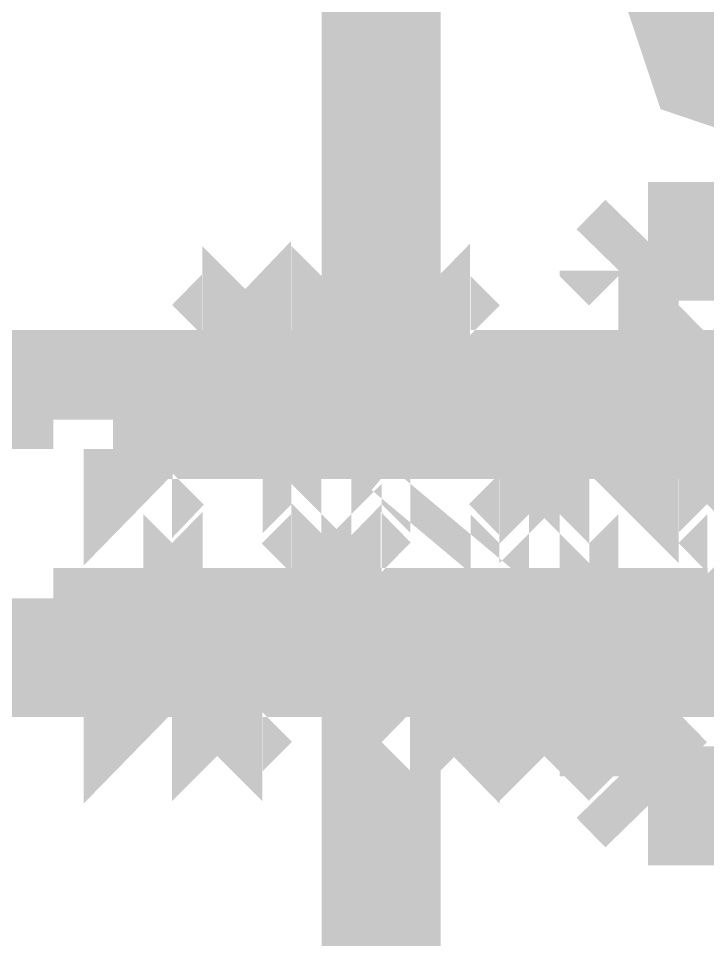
# Model space of a CAD drawing. Header units: metres. Extents: x 2999 to 3164, y 1641 to 1678.
# Drawn here: x 3015.3638 to 3015.4356, y 1650.2988 to 1650.3948 of the extents above; entities that cross this region are included whole.
import ezdxf

# ---------------------------------------------------------------- set-up
doc = ezdxf.new("R2010")
doc.units = ezdxf.units.M
doc.layers.add('BLACK', color=7, linetype='Continuous')

msp = doc.modelspace()

# ---------------------------------------------------------------- linework, layer by layer
at = {"layer": 'BLACK'}
for points, const_width in [([(3015.401566, 1650.80808), (3015.401566, 1650.35296)], 0.012384), ([(3015.429362, 1650.371539), (3015.426363, 1650.368467)], 0.012384), ([(3015.429362, 1650.371539), (3015.448014, 1650.371539)], 0.012384), ([(3015.426363, 1650.359104), (3015.426363, 1650.368467)], 0.012384), ([(3015.441797, 1650.35296), (3015.438724, 1650.35296), (3015.438724, 1650.356105), (3015.435579, 1650.35296), (3015.432507, 1650.356105), (3015.432507, 1650.35296), (3015.429362, 1650.35296), (3015.429362, 1650.356105), (3015.426363, 1650.356105), (3015.426363, 1650.35296), (3015.423217, 1650.356105), (3015.420072, 1650.35296), (3015.420072, 1650.356105), (3015.417073, 1650.356105), (3015.417073, 1650.35296), (3015.413928, 1650.356105), (3015.410782, 1650.35296), (3015.40771, 1650.356105), (3015.40771, 1650.35296), (3015.404638, 1650.35296), (3015.404638, 1650.356105), (3015.401566, 1650.35296), (3015.39842, 1650.356105), (3015.39842, 1650.35296), (3015.395421, 1650.35296), (3015.395421, 1650.356105), (3015.392276, 1650.35296), (3015.389131, 1650.356105), (3015.389131, 1650.35296), (3015.385985, 1650.35296), (3015.385985, 1650.356105), (3015.382986, 1650.35296), (3015.379841, 1650.356105), (3015.376769, 1650.35296), (3015.376769, 1650.356105), (3015.373624, 1650.356105), (3015.373624, 1650.35296), (3015.373624, 1650.356105), (3015.352045, 1650.356105)], 0.012384), ([(3015.426363, 1650.359104), (3015.426363, 1650.356105)], 0.012384), ([(3015.429362, 1650.359104), (3015.432507, 1650.359104)], 0.012384), ([(3015.373624, 1650.356105), (3015.376769, 1650.356105)], 0.012384), ([(3015.379841, 1650.356105), (3015.382986, 1650.356105)], 0.012384), ([(3015.382986, 1650.356105), (3015.385985, 1650.356105)], 0.012384), ([(3015.389131, 1650.356105), (3015.392276, 1650.356105)], 0.012384), ([(3015.395421, 1650.356105), (3015.39842, 1650.356105)], 0.012384), ([(3015.39842, 1650.356105), (3015.401566, 1650.356105)], 0.012384), ([(3015.404638, 1650.356105), (3015.40771, 1650.356105)], 0.012384), ([(3015.40771, 1650.356105), (3015.410782, 1650.356105)], 0.012384), ([(3015.413928, 1650.356105), (3015.417073, 1650.356105)], 0.012384), ([(3015.417073, 1650.356105), (3015.420072, 1650.356105)], 0.012384), ([(3015.423217, 1650.356105), (3015.426363, 1650.356105)], 0.012384), ([(3015.426363, 1650.356105), (3015.429362, 1650.356105)], 0.012384), ([(3015.429362, 1650.356105), (3015.451013, 1650.356105)], 0.012384), ([(3015.429362, 1650.356105), (3015.432507, 1650.356105)], 0.012384), ([(3015.432507, 1650.356105), (3015.435579, 1650.356105)], 0.012384), ([(3015.438724, 1650.356105), (3015.441797, 1650.356105)], 0.012384), ([(3015.373624, 1650.35296), (3015.376769, 1650.35296)], 0.012384), ([(3015.376769, 1650.35296), (3015.379841, 1650.35296)], 0.012384), ([(3015.382986, 1650.35296), (3015.385985, 1650.35296)], 0.012384), ([(3015.385985, 1650.35296), (3015.389131, 1650.35296)], 0.012384), ([(3015.392276, 1650.35296), (3015.395421, 1650.35296)], 0.012384), ([(3015.39842, 1650.35296), (3015.401566, 1650.35296)], 0.012384), ([(3015.401566, 1650.35296), (3015.404638, 1650.35296)], 0.012384), ([(3015.40771, 1650.35296), (3015.410782, 1650.35296)], 0.012384), ([(3015.410782, 1650.35296), (3015.413928, 1650.35296)], 0.012384), ([(3015.417073, 1650.35296), (3015.420072, 1650.35296)], 0.012384), ([(3015.420072, 1650.35296), (3015.423217, 1650.35296)], 0.012384), ([(3015.426363, 1650.35296), (3015.429362, 1650.35296)], 0.012384), ([(3015.429362, 1650.35296), (3015.432507, 1650.35296)], 0.012384), ([(3015.435579, 1650.35296), (3015.438724, 1650.35296)], 0.012384), ([(3015.420072, 1650.328163), (3015.420072, 1650.331308), (3015.401566, 1650.346816)], 0.003096), ([(3015.352045, 1650.328163), (3015.373624, 1650.328163), (3015.373624, 1650.331308), (3015.376769, 1650.331308), (3015.376769, 1650.328163), (3015.379841, 1650.331308), (3015.382986, 1650.328163), (3015.382986, 1650.331308), (3015.385985, 1650.331308), (3015.385985, 1650.328163), (3015.389131, 1650.331308), (3015.392276, 1650.328163), (3015.395421, 1650.331308), (3015.395421, 1650.328163), (3015.39842, 1650.328163), (3015.39842, 1650.331308), (3015.401566, 1650.328163), (3015.404638, 1650.331308), (3015.40771, 1650.328163), (3015.40771, 1650.331308), (3015.410782, 1650.331308), (3015.410782, 1650.328163), (3015.413928, 1650.331308), (3015.417073, 1650.328163), (3015.417073, 1650.331308), (3015.420072, 1650.331308), (3015.420072, 1650.328163), (3015.423217, 1650.331308), (3015.426363, 1650.328163), (3015.426363, 1650.331308), (3015.429362, 1650.331308), (3015.429362, 1650.328163), (3015.432507, 1650.331308), (3015.435579, 1650.328163), (3015.438724, 1650.331308), (3015.438724, 1650.328163), (3015.441797, 1650.328163)], 0.012384), ([(3015.373624, 1650.331308), (3015.376769, 1650.331308)], 0.012384), ([(3015.379841, 1650.331308), (3015.382986, 1650.331308)], 0.012384), ([(3015.382986, 1650.331308), (3015.385985, 1650.331308)], 0.012384), ([(3015.389131, 1650.331308), (3015.392276, 1650.331308)], 0.012384), ([(3015.395421, 1650.331308), (3015.39842, 1650.331308)], 0.012384), ([(3015.39842, 1650.331308), (3015.401566, 1650.331308)], 0.012384), ([(3015.404638, 1650.331308), (3015.40771, 1650.331308)], 0.012384), ([(3015.40771, 1650.331308), (3015.410782, 1650.331308)], 0.012384), ([(3015.413928, 1650.331308), (3015.417073, 1650.331308)], 0.012384), ([(3015.417073, 1650.331308), (3015.420072, 1650.331308)], 0.012384), ([(3015.423217, 1650.331308), (3015.426363, 1650.331308)], 0.012384), ([(3015.426363, 1650.331308), (3015.426363, 1650.325091)], 0.012384), ([(3015.426363, 1650.331308), (3015.429362, 1650.331308)], 0.012384), ([(3015.429362, 1650.328163), (3015.429362, 1650.331308)], 0.012384), ([(3015.432507, 1650.331308), (3015.435579, 1650.331308)], 0.012384), ([(3015.438724, 1650.331308), (3015.441797, 1650.331308)], 0.012384), ([(3015.373624, 1650.328163), (3015.376769, 1650.328163)], 0.012384), ([(3015.376769, 1650.328163), (3015.379841, 1650.328163)], 0.012384), ([(3015.382986, 1650.328163), (3015.385985, 1650.328163)], 0.012384), ([(3015.385985, 1650.328163), (3015.389131, 1650.328163)], 0.012384), ([(3015.392276, 1650.328163), (3015.395421, 1650.328163)], 0.012384), ([(3015.39842, 1650.328163), (3015.401566, 1650.328163)], 0.012384), ([(3015.401566, 1650.328163), (3015.404638, 1650.328163)], 0.012384), ([(3015.401566, 1650.328163), (3015.401566, 1650.219832)], 0.012384), ([(3015.40771, 1650.328163), (3015.410782, 1650.328163)], 0.012384), ([(3015.410782, 1650.328163), (3015.413928, 1650.328163)], 0.012384), ([(3015.417073, 1650.328163), (3015.420072, 1650.328163)], 0.012384), ([(3015.420072, 1650.328163), (3015.423217, 1650.328163)], 0.012384), ([(3015.426363, 1650.328163), (3015.429362, 1650.328163)], 0.012384), ([(3015.451013, 1650.328163), (3015.429362, 1650.328163)], 0.012384), ([(3015.429362, 1650.328163), (3015.432507, 1650.328163)], 0.012384), ([(3015.435579, 1650.328163), (3015.438724, 1650.328163)], 0.012384), ([(3015.426363, 1650.315801), (3015.426363, 1650.325091)], 0.012384), ([(3015.429362, 1650.325091), (3015.432507, 1650.325091)], 0.012384), ([(3015.429362, 1650.312729), (3015.426363, 1650.315801)], 0.012384), ([(3015.448014, 1650.312729), (3015.429362, 1650.312729)], 0.012384), ([(3015.448014, 1650.312729), (3015.429362, 1650.312729)], 0.012384), ([(3015.448014, 1650.312729), (3015.429362, 1650.312729)], 0.012384)]:
    msp.add_lwpolyline(points, dxfattribs=dict(at, const_width=const_width))
at = {"layer": 'BLACK', "const_width": 0.012384}
msp.add_lwpolyline([(3015.444869, 1650.387046), (3015.454158, 1650.390192), (3015.457304, 1650.399408), (3015.454158, 1650.408698), (3015.444869, 1650.411843), (3015.435579, 1650.408698), (3015.432507, 1650.399408), (3015.435579, 1650.390192), (3015.444869, 1650.387046)], close=True, dxfattribs=at)

doc.saveas('drawing.dxf')
